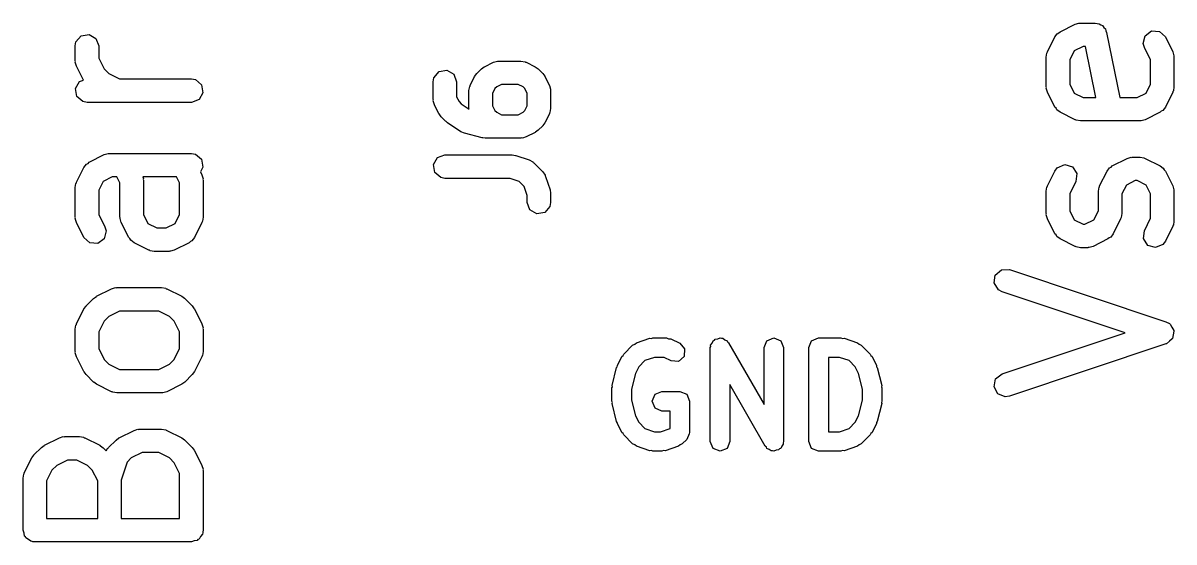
# Model space of a CAD drawing. Extents: x 83.3 to 116.7, y -116.6 to -83.3.
# Drawn here: x 109.38 to 116.73, y -95.6 to -92.28 of the extents above; entities that cross this region are included whole.
import ezdxf

# ---------------------------------------------------------------- set-up
doc = ezdxf.new("R2010")
doc.units = 0
doc.layers.add('BLACK', color=7, linetype='CONTINUOUS')

msp = doc.modelspace()

# ---------------------------------------------------------------- linework, layer by layer
at = {"layer": 'BLACK', "linetype": 'CONTINUOUS'}
for p, q in [((116, -92.3377), (116.095, -92.2901)), ((116.095, -92.2901), (116.12, -92.2826)), ((116.12, -92.2826), (116.124, -92.2837)), ((116.124, -92.2837), (116.129, -92.2821)), ((116.129, -92.2821), (116.224, -92.2821)), ((116.224, -92.2821), (116.249, -92.2867)), ((116.249, -92.2867), (116.259, -92.2946)), ((116.259, -92.2946), (116.271, -92.2986)), ((116.271, -92.2986), (116.278, -92.3106)), ((116.278, -92.3106), (116.289, -92.3196)), ((109.715, -92.4029), (109.748, -92.3636)), ((109.748, -92.3636), (109.799, -92.3547)), ((109.799, -92.3547), (109.843, -92.3804)), ((109.843, -92.3804), (109.861, -92.4286)), ((115.919, -92.4665), (115.966, -92.3712)), ((115.966, -92.3712), (115.982, -92.3503)), ((115.982, -92.3503), (115.992, -92.3458)), ((115.992, -92.3458), (116, -92.3377)), ((116.289, -92.3196), (116.291, -92.3318)), ((116.291, -92.3318), (116.297, -92.3424)), ((116.297, -92.3424), (116.381, -92.7583)), ((116.53, -92.4133), (116.542, -92.3634)), ((116.542, -92.3634), (116.583, -92.3329)), ((116.583, -92.3329), (116.635, -92.3359)), ((116.635, -92.3359), (116.672, -92.3712)), ((116.672, -92.3712), (116.719, -92.4665)), ((109.711, -92.4286), (109.715, -92.4029)), ((109.711, -92.5238), (109.711, -92.4286)), ((109.861, -92.4286), (109.861, -92.5061)), ((116.089, -92.4607), (116.061, -92.5177)), ((116.146, -92.4321), (116.089, -92.4607)), ((116.162, -92.4321), (116.146, -92.4321)), ((116.228, -92.7583), (116.162, -92.4321)), ((116.538, -92.4383), (116.53, -92.4133)), ((116.577, -92.5177), (116.538, -92.4383)), ((109.712, -92.528), (109.711, -92.5238)), ((109.711, -92.5324), (109.712, -92.528)), ((109.719, -92.5573), (109.711, -92.5324)), ((109.861, -92.5061), (109.895, -92.5746)), ((112.324, -92.5615), (112.381, -92.5329)), ((112.381, -92.5329), (112.406, -92.5255)), ((112.406, -92.5255), (112.41, -92.5265)), ((112.41, -92.5265), (112.414, -92.525)), ((112.414, -92.525), (112.557, -92.525)), ((112.557, -92.525), (112.583, -92.5295)), ((112.583, -92.5295), (112.586, -92.5324)), ((112.586, -92.5324), (112.591, -92.5329)), ((112.591, -92.5329), (112.648, -92.5615)), ((115.911, -92.5), (115.915, -92.4743)), ((115.911, -92.6905), (115.911, -92.5)), ((115.915, -92.4743), (115.918, -92.4709)), ((115.918, -92.4709), (115.919, -92.4665)), ((116.061, -92.5177), (116.061, -92.6728)), ((116.577, -92.6728), (116.577, -92.5177)), ((116.719, -92.4665), (116.727, -92.4914)), ((116.727, -92.4914), (116.726, -92.4958)), ((116.726, -92.4958), (116.727, -92.5)), ((116.727, -92.5), (116.727, -92.6905)), ((109.764, -92.6473), (109.719, -92.5573)), ((109.895, -92.5746), (109.925, -92.605)), ((109.925, -92.605), (109.994, -92.6393)), ((112.001, -92.6315), (112.034, -92.5922)), ((112.034, -92.5922), (112.084, -92.5833)), ((112.084, -92.5833), (112.129, -92.6089)), ((112.129, -92.6089), (112.146, -92.6571)), ((112.261, -92.6236), (112.275, -92.6056)), ((112.275, -92.6056), (112.276, -92.6041)), ((112.276, -92.6041), (112.304, -92.5755)), ((112.304, -92.5755), (112.322, -92.5627)), ((112.322, -92.5627), (112.324, -92.5615)), ((112.648, -92.5615), (112.666, -92.5748)), ((112.666, -92.5748), (112.667, -92.5755)), ((112.667, -92.5755), (112.696, -92.6041)), ((112.696, -92.6041), (112.709, -92.6225)), ((109.712, -92.7013), (109.738, -92.6568)), ((109.738, -92.6568), (109.764, -92.6473)), ((109.994, -92.6393), (110.452, -92.6393)), ((110.452, -92.6393), (110.478, -92.6438)), ((110.478, -92.6438), (110.517, -92.6768)), ((110.517, -92.6768), (110.526, -92.7273)), ((111.996, -92.6571), (112.001, -92.6315)), ((111.996, -92.7714), (111.996, -92.6571)), ((112.146, -92.6571), (112.146, -92.7537)), ((112.232, -92.6852), (112.233, -92.6807)), ((112.233, -92.6807), (112.261, -92.6236)), ((112.432, -92.675), (112.402, -92.6902)), ((112.539, -92.675), (112.432, -92.675)), ((112.57, -92.6902), (112.539, -92.675)), ((112.709, -92.6225), (112.71, -92.6236)), ((112.71, -92.6236), (112.739, -92.6807)), ((112.739, -92.6807), (112.746, -92.7057)), ((116.061, -92.6728), (116.089, -92.7298)), ((116.549, -92.7298), (116.577, -92.6728)), ((109.721, -92.7518), (109.712, -92.7013)), ((109.76, -92.7848), (109.721, -92.7518)), ((110.526, -92.7273), (110.501, -92.7717)), ((112.146, -92.7537), (112.162, -92.7841)), ((112.225, -92.7143), (112.23, -92.6886)), ((112.225, -92.8286), (112.225, -92.7143)), ((112.23, -92.6886), (112.232, -92.6852)), ((112.39, -92.7016), (112.375, -92.732)), ((112.375, -92.732), (112.375, -92.8109)), ((112.402, -92.6902), (112.39, -92.7016)), ((112.581, -92.7016), (112.57, -92.6902)), ((112.596, -92.732), (112.581, -92.7016)), ((112.596, -92.8109), (112.596, -92.732)), ((112.746, -92.7057), (112.745, -92.7101)), ((112.745, -92.7101), (112.746, -92.7143)), ((112.746, -92.7143), (112.746, -92.8286)), ((115.912, -92.6947), (115.911, -92.6905)), ((115.911, -92.699), (115.912, -92.6947)), ((115.919, -92.724), (115.911, -92.699)), ((115.966, -92.8193), (115.919, -92.724)), ((116.089, -92.7298), (116.146, -92.7583)), ((116.492, -92.7583), (116.549, -92.7298)), ((116.719, -92.724), (116.672, -92.8193)), ((116.72, -92.7196), (116.719, -92.724)), ((116.723, -92.7161), (116.72, -92.7196)), ((116.727, -92.6905), (116.723, -92.7161)), ((109.786, -92.7893), (109.76, -92.7848)), ((110.452, -92.7893), (109.786, -92.7893)), ((110.501, -92.7717), (110.452, -92.7893)), ((111.998, -92.7756), (111.996, -92.7714)), ((111.997, -92.78), (111.998, -92.7756)), ((112.004, -92.805), (111.997, -92.78)), ((112.033, -92.8621), (112.004, -92.805)), ((112.162, -92.7841), (112.176, -92.7989)), ((112.176, -92.7989), (112.226, -92.8322)), ((112.226, -92.8322), (112.225, -92.8286)), ((112.375, -92.8109), (112.39, -92.8413)), ((112.581, -92.8413), (112.596, -92.8109)), ((112.746, -92.8286), (112.742, -92.8542)), ((115.974, -92.827), (115.966, -92.8193)), ((115.979, -92.8373), (115.974, -92.827)), ((116.146, -92.7583), (116.228, -92.7583)), ((116.381, -92.7583), (116.492, -92.7583)), ((116.672, -92.8193), (116.656, -92.8402)), ((112.034, -92.8632), (112.033, -92.8621)), ((112.047, -92.8816), (112.034, -92.8632)), ((112.076, -92.9102), (112.047, -92.8816)), ((112.39, -92.8413), (112.402, -92.8526)), ((112.402, -92.8526), (112.432, -92.8679)), ((112.432, -92.8679), (112.539, -92.8679)), ((112.539, -92.8679), (112.57, -92.8526)), ((112.57, -92.8526), (112.581, -92.8413)), ((112.739, -92.8621), (112.71, -92.9193)), ((112.742, -92.8542), (112.739, -92.8577)), ((112.739, -92.8577), (112.739, -92.8621)), ((116, -92.8528), (115.979, -92.8373)), ((116.095, -92.9004), (116, -92.8528)), ((116.099, -92.9009), (116.095, -92.9004)), ((116.103, -92.9038), (116.099, -92.9009)), ((116.129, -92.9083), (116.103, -92.9038)), ((116.543, -92.9004), (116.518, -92.9078)), ((116.638, -92.8528), (116.543, -92.9004)), ((116.646, -92.8446), (116.638, -92.8528)), ((116.656, -92.8402), (116.646, -92.8446)), ((112.079, -92.9117), (112.076, -92.9102)), ((112.087, -92.9195), (112.079, -92.9117)), ((112.173, -92.9767), (112.087, -92.9195)), ((112.173, -92.9768), (112.173, -92.9767)), ((112.196, -92.987), (112.173, -92.9768)), ((112.667, -92.9673), (112.649, -92.9802)), ((112.696, -92.9387), (112.667, -92.9673)), ((112.697, -92.9373), (112.696, -92.9387)), ((112.71, -92.9193), (112.697, -92.9373)), ((116.51, -92.9083), (116.129, -92.9083)), ((116.514, -92.9068), (116.51, -92.9083)), ((116.518, -92.9078), (116.514, -92.9068)), ((112.31, -93.0156), (112.196, -92.987)), ((112.314, -93.0153), (112.31, -93.0156)), ((112.329, -93.0179), (112.314, -93.0153)), ((112.557, -93.0179), (112.329, -93.0179)), ((112.561, -93.0163), (112.557, -93.0179)), ((112.566, -93.0174), (112.561, -93.0163)), ((112.591, -93.0099), (112.566, -93.0174)), ((112.648, -92.9814), (112.591, -93.0099)), ((112.649, -92.9802), (112.648, -92.9814)), ((109.8, -93.171), (109.895, -93.1234)), ((109.895, -93.1234), (109.92, -93.116)), ((109.92, -93.116), (109.924, -93.117)), ((109.924, -93.117), (109.929, -93.1155)), ((109.929, -93.1155), (110.452, -93.1155)), ((110.452, -93.1155), (110.478, -93.12)), ((110.478, -93.12), (110.517, -93.153)), ((109.766, -93.2046), (109.782, -93.1836)), ((109.782, -93.1836), (109.792, -93.1792)), ((109.792, -93.1792), (109.8, -93.171)), ((110.517, -93.153), (110.526, -93.2035)), ((111.998, -93.187), (112.023, -93.1425)), ((112.006, -93.2375), (111.998, -93.187)), ((112.023, -93.1425), (112.071, -93.125)), ((112.071, -93.125), (112.5, -93.125)), ((112.5, -93.125), (112.522, -93.1289)), ((112.522, -93.1289), (112.524, -93.1288)), ((112.524, -93.1288), (112.609, -93.1574)), ((112.609, -93.1574), (112.632, -93.1698)), ((112.632, -93.1698), (112.635, -93.1736)), ((112.635, -93.1736), (112.639, -93.1755)), ((112.639, -93.1755), (112.696, -93.2327)), ((115.982, -93.2074), (116.029, -93.187)), ((116.029, -93.187), (116.078, -93.2017)), ((116.325, -93.203), (116.333, -93.1948)), ((116.333, -93.1948), (116.428, -93.1472)), ((116.428, -93.1472), (116.453, -93.1398)), ((116.453, -93.1398), (116.458, -93.1408)), ((116.458, -93.1408), (116.462, -93.1393)), ((116.462, -93.1393), (116.51, -93.1393)), ((116.51, -93.1393), (116.535, -93.1438)), ((116.535, -93.1438), (116.539, -93.1467)), ((116.539, -93.1467), (116.543, -93.1472)), ((116.543, -93.1472), (116.638, -93.1948)), ((116.638, -93.1948), (116.659, -93.2103)), ((109.719, -93.2998), (109.766, -93.2046)), ((109.946, -93.2655), (109.889, -93.294)), ((109.977, -93.2655), (109.946, -93.2655)), ((109.996, -93.3034), (109.977, -93.2655)), ((110.142, -93.2655), (110.146, -93.2771)), ((110.358, -93.2655), (110.142, -93.2655)), ((110.377, -93.3034), (110.358, -93.2655)), ((110.526, -93.2035), (110.51, -93.2324)), ((110.51, -93.2324), (110.519, -93.2522)), ((110.519, -93.2522), (110.527, -93.2771)), ((112.046, -93.2705), (112.006, -93.2375)), ((112.071, -93.275), (112.046, -93.2705)), ((112.696, -93.2327), (112.711, -93.254)), ((112.711, -93.254), (112.711, -93.2585)), ((112.711, -93.2585), (112.714, -93.262)), ((112.714, -93.262), (112.743, -93.3477)), ((115.919, -93.3236), (115.966, -93.2284)), ((115.966, -93.2284), (115.982, -93.2074)), ((116.078, -93.2017), (116.106, -93.2445)), ((116.106, -93.2445), (116.1, -93.2954)), ((116.252, -93.3236), (116.3, -93.2284)), ((116.3, -93.2284), (116.315, -93.2074)), ((116.315, -93.2074), (116.325, -93.203)), ((116.659, -93.2103), (116.664, -93.2206)), ((116.664, -93.2206), (116.672, -93.2284)), ((116.672, -93.2284), (116.719, -93.3236)), ((109.711, -93.3333), (109.715, -93.3077)), ((109.711, -93.5238), (109.711, -93.3333)), ((109.715, -93.3077), (109.718, -93.3042)), ((109.718, -93.3042), (109.719, -93.2998)), ((109.889, -93.294), (109.861, -93.351)), ((109.996, -93.5238), (109.996, -93.3034)), ((110.146, -93.2771), (110.145, -93.2815)), ((110.145, -93.2815), (110.146, -93.2857)), ((110.146, -93.2857), (110.146, -93.5061)), ((110.377, -93.5061), (110.377, -93.3034)), ((110.527, -93.2771), (110.526, -93.2815)), ((110.526, -93.2815), (110.527, -93.2857)), ((110.527, -93.2857), (110.527, -93.5238)), ((112.488, -93.275), (112.071, -93.275)), ((112.545, -93.2941), (112.488, -93.275)), ((112.577, -93.3262), (112.545, -93.2941)), ((112.596, -93.3836), (112.577, -93.3262)), ((115.911, -93.3571), (115.915, -93.3315)), ((115.915, -93.3315), (115.918, -93.3281)), ((115.918, -93.3281), (115.919, -93.3236)), ((116.1, -93.2954), (116.061, -93.3748)), ((116.244, -93.3571), (116.249, -93.3315)), ((116.249, -93.3315), (116.251, -93.3281)), ((116.251, -93.3281), (116.252, -93.3236)), ((116.423, -93.3178), (116.394, -93.3748)), ((116.48, -93.2893), (116.423, -93.3178)), ((116.492, -93.2893), (116.48, -93.2893)), ((116.549, -93.3178), (116.492, -93.2893)), ((116.577, -93.3748), (116.549, -93.3178)), ((116.719, -93.3236), (116.727, -93.3486)), ((109.861, -93.351), (109.861, -93.5061)), ((112.596, -93.4286), (112.596, -93.3836)), ((112.743, -93.3477), (112.746, -93.3699)), ((112.746, -93.3699), (112.746, -93.3714)), ((112.746, -93.3714), (112.746, -93.4286)), ((115.911, -93.5), (115.911, -93.3571)), ((116.061, -93.3748), (116.061, -93.4823)), ((116.244, -93.4823), (116.244, -93.3571)), ((116.394, -93.3748), (116.394, -93.5)), ((116.577, -93.5299), (116.577, -93.3748)), ((116.727, -93.3486), (116.726, -93.3529)), ((116.726, -93.3529), (116.727, -93.3571)), ((116.727, -93.3571), (116.727, -93.5476)), ((112.614, -93.4768), (112.596, -93.4286)), ((112.658, -93.5024), (112.614, -93.4768)), ((112.742, -93.4542), (112.709, -93.4935)), ((112.746, -93.4286), (112.742, -93.4542)), ((116.061, -93.4823), (116.089, -93.5393)), ((116.216, -93.5393), (116.244, -93.4823)), ((109.712, -93.528), (109.711, -93.5238)), ((109.711, -93.5324), (109.712, -93.528)), ((109.719, -93.5573), (109.711, -93.5324)), ((109.766, -93.6526), (109.719, -93.5573)), ((109.861, -93.5061), (109.9, -93.5855)), ((109.998, -93.528), (109.996, -93.5238)), ((109.997, -93.5324), (109.998, -93.528)), ((110.004, -93.5573), (109.997, -93.5324)), ((110.052, -93.6526), (110.004, -93.5573)), ((110.146, -93.5061), (110.175, -93.5631)), ((110.175, -93.5631), (110.232, -93.5917)), ((110.292, -93.5917), (110.349, -93.5631)), ((110.349, -93.5631), (110.377, -93.5061)), ((110.519, -93.5573), (110.472, -93.6526)), ((110.52, -93.5529), (110.519, -93.5573)), ((110.523, -93.5495), (110.52, -93.5529)), ((110.527, -93.5238), (110.523, -93.5495)), ((112.709, -93.4935), (112.658, -93.5024)), ((115.912, -93.5042), (115.911, -93.5)), ((115.911, -93.5086), (115.912, -93.5042)), ((115.919, -93.5335), (115.911, -93.5086)), ((115.966, -93.6288), (115.919, -93.5335)), ((116.089, -93.5393), (116.146, -93.5679)), ((116.158, -93.5679), (116.216, -93.5393)), ((116.386, -93.5335), (116.339, -93.6288)), ((116.387, -93.5291), (116.386, -93.5335)), ((116.39, -93.5257), (116.387, -93.5291)), ((116.394, -93.5), (116.39, -93.5257)), ((116.538, -93.6093), (116.577, -93.5299)), ((116.727, -93.5476), (116.723, -93.5733)), ((109.908, -93.6105), (109.896, -93.6604)), ((109.9, -93.5855), (109.908, -93.6105)), ((110.232, -93.5917), (110.292, -93.5917)), ((115.974, -93.6365), (115.966, -93.6288)), ((115.979, -93.6468), (115.974, -93.6365)), ((116.146, -93.5679), (116.158, -93.5679)), ((116.339, -93.6288), (116.323, -93.6497)), ((116.532, -93.6603), (116.538, -93.6093)), ((116.719, -93.5812), (116.672, -93.6764)), ((116.72, -93.5767), (116.719, -93.5812)), ((116.723, -93.5733), (116.72, -93.5767)), ((109.804, -93.6879), (109.766, -93.6526)), ((109.855, -93.6909), (109.804, -93.6879)), ((109.896, -93.6604), (109.855, -93.6909)), ((110.06, -93.6603), (110.052, -93.6526)), ((110.065, -93.6706), (110.06, -93.6603)), ((110.086, -93.6861), (110.065, -93.6706)), ((110.181, -93.7337), (110.086, -93.6861)), ((110.438, -93.6861), (110.343, -93.7337)), ((110.446, -93.678), (110.438, -93.6861)), ((110.456, -93.6735), (110.446, -93.678)), ((110.472, -93.6526), (110.456, -93.6735)), ((116, -93.6623), (115.979, -93.6468)), ((116.095, -93.7099), (116, -93.6623)), ((116.099, -93.7105), (116.095, -93.7099)), ((116.103, -93.7133), (116.099, -93.7105)), ((116.21, -93.7099), (116.185, -93.7174)), ((116.305, -93.6623), (116.21, -93.7099)), ((116.313, -93.6542), (116.305, -93.6623)), ((116.323, -93.6497), (116.313, -93.6542)), ((116.56, -93.7031), (116.532, -93.6603)), ((116.609, -93.7177), (116.56, -93.7031)), ((116.656, -93.6973), (116.609, -93.7177)), ((116.672, -93.6764), (116.656, -93.6973)), ((110.185, -93.7343), (110.181, -93.7337)), ((110.189, -93.7371), (110.185, -93.7343)), ((110.214, -93.7417), (110.189, -93.7371)), ((110.31, -93.7417), (110.214, -93.7417)), ((110.314, -93.7401), (110.31, -93.7417)), ((110.318, -93.7412), (110.314, -93.7401)), ((110.343, -93.7337), (110.318, -93.7412)), ((116.129, -93.7179), (116.103, -93.7133)), ((116.176, -93.7179), (116.129, -93.7179)), ((116.18, -93.7163), (116.176, -93.7179)), ((116.185, -93.7174), (116.18, -93.7163)), ((115.586, -93.8929), (115.625, -93.8588)), ((115.625, -93.8588), (115.676, -93.8574)), ((115.676, -93.8574), (116.676, -94.1908)), ((115.579, -93.9436), (115.586, -93.8929)), ((109.847, -94.0282), (109.943, -93.9805)), ((109.943, -93.9805), (109.968, -93.9731)), ((109.968, -93.9731), (109.972, -93.9742)), ((109.972, -93.9742), (109.976, -93.9726)), ((109.976, -93.9726), (110.262, -93.9726)), ((110.262, -93.9726), (110.288, -93.9771)), ((110.288, -93.9771), (110.291, -93.98)), ((110.291, -93.98), (110.295, -93.9805)), ((110.295, -93.9805), (110.391, -94.0282)), ((115.606, -93.9873), (115.579, -93.9436)), ((115.629, -93.9997), (115.606, -93.9873)), ((116.415, -94.2619), (115.629, -93.9997)), ((109.78, -94.0898), (109.828, -94.0422)), ((109.828, -94.0422), (109.846, -94.0293)), ((109.846, -94.0293), (109.847, -94.0282)), ((110.391, -94.0282), (110.409, -94.0415)), ((110.409, -94.0415), (110.41, -94.0422)), ((110.41, -94.0422), (110.458, -94.0898)), ((109.719, -94.2046), (109.766, -94.1093)), ((109.766, -94.1093), (109.78, -94.0913)), ((109.78, -94.0913), (109.78, -94.0898)), ((109.994, -94.1226), (109.925, -94.1569)), ((110.244, -94.1226), (109.994, -94.1226)), ((110.313, -94.1569), (110.244, -94.1226)), ((110.458, -94.0898), (110.471, -94.1082)), ((110.471, -94.1082), (110.472, -94.1093)), ((110.472, -94.1093), (110.519, -94.2046)), ((109.711, -94.2381), (109.715, -94.2124)), ((109.715, -94.2124), (109.718, -94.209)), ((109.718, -94.209), (109.719, -94.2046)), ((109.895, -94.1873), (109.861, -94.2558)), ((109.925, -94.1569), (109.895, -94.1873)), ((110.343, -94.1873), (110.313, -94.1569)), ((110.377, -94.2558), (110.343, -94.1873)), ((110.519, -94.2046), (110.527, -94.2295)), ((116.676, -94.1908), (116.699, -94.2032)), ((116.699, -94.2032), (116.7, -94.205)), ((116.7, -94.205), (116.702, -94.2058)), ((116.702, -94.2058), (116.713, -94.2267)), ((116.713, -94.2267), (116.726, -94.2469)), ((109.711, -94.381), (109.711, -94.2381)), ((109.861, -94.2558), (109.861, -94.3632)), ((110.377, -94.3632), (110.377, -94.2558)), ((110.527, -94.2295), (110.526, -94.2339)), ((110.526, -94.2339), (110.527, -94.2381)), ((110.527, -94.2381), (110.527, -94.381)), ((113.295, -94.3257), (113.38, -94.2971)), ((113.38, -94.2971), (113.39, -94.2979)), ((113.39, -94.2979), (113.4, -94.2939)), ((113.4, -94.2939), (113.486, -94.2939)), ((113.486, -94.2939), (113.499, -94.2995)), ((113.499, -94.2995), (113.514, -94.3005)), ((113.514, -94.3005), (113.571, -94.3291)), ((113.798, -94.3022), (113.814, -94.3001)), ((113.814, -94.3001), (113.829, -94.2939)), ((113.829, -94.2939), (113.837, -94.2972)), ((113.837, -94.2972), (113.845, -94.2961)), ((113.845, -94.2961), (113.858, -94.306)), ((114.127, -94.3122), (114.171, -94.2939)), ((114.171, -94.2939), (114.216, -94.3122)), ((114.413, -94.3122), (114.457, -94.2939)), ((114.457, -94.2939), (114.6, -94.2939)), ((114.6, -94.2939), (114.61, -94.2979)), ((114.61, -94.2979), (114.62, -94.2971)), ((114.62, -94.2971), (114.705, -94.3257)), ((115.629, -94.5241), (116.415, -94.2619)), ((116.717, -94.299), (116.716, -94.3012)), ((116.718, -94.2976), (116.717, -94.299)), ((116.722, -94.2742), (116.718, -94.2976)), ((116.727, -94.2509), (116.722, -94.2742)), ((116.726, -94.2469), (116.726, -94.249)), ((116.726, -94.249), (116.727, -94.2509)), ((109.861, -94.3632), (109.895, -94.4318)), ((110.343, -94.4318), (110.377, -94.3632)), ((113.213, -94.3979), (113.27, -94.3408)), ((113.27, -94.3408), (113.284, -94.3352)), ((113.284, -94.3352), (113.295, -94.3257)), ((113.571, -94.3291), (113.602, -94.3652)), ((113.602, -94.3652), (113.599, -94.413)), ((113.766, -94.3564), (113.769, -94.3485)), ((113.766, -94.9564), (113.766, -94.3564)), ((113.768, -94.34), (113.778, -94.3272)), ((113.769, -94.3485), (113.768, -94.34)), ((113.778, -94.3272), (113.784, -94.3122)), ((113.784, -94.3122), (113.792, -94.3089)), ((113.792, -94.3089), (113.798, -94.3022)), ((113.858, -94.306), (113.873, -94.3122)), ((113.873, -94.3122), (113.876, -94.3202)), ((113.876, -94.3202), (113.883, -94.3254)), ((113.883, -94.3254), (114.109, -94.7211)), ((114.109, -94.3564), (114.127, -94.3122)), ((114.109, -94.7211), (114.109, -94.3564)), ((114.216, -94.3122), (114.234, -94.3564)), ((114.234, -94.3564), (114.234, -94.9564)), ((114.395, -94.3564), (114.413, -94.3122)), ((114.395, -94.9564), (114.395, -94.3564)), ((114.705, -94.3257), (114.716, -94.3352)), ((114.716, -94.3352), (114.73, -94.3408)), ((114.73, -94.3408), (114.787, -94.3979)), ((116.676, -94.3331), (115.676, -94.6664)), ((116.678, -94.3317), (116.676, -94.3331)), ((116.68, -94.3317), (116.678, -94.3317)), ((116.698, -94.3159), (116.68, -94.3317)), ((116.716, -94.3012), (116.698, -94.3159)), ((109.712, -94.3852), (109.711, -94.381)), ((109.711, -94.3895), (109.712, -94.3852)), ((109.719, -94.4145), (109.711, -94.3895)), ((109.766, -94.5097), (109.719, -94.4145)), ((109.895, -94.4318), (109.925, -94.4622)), ((110.313, -94.4622), (110.343, -94.4318)), ((110.519, -94.4145), (110.472, -94.5097)), ((110.52, -94.41), (110.519, -94.4145)), ((110.523, -94.4066), (110.52, -94.41)), ((110.527, -94.381), (110.523, -94.4066)), ((113.173, -94.4713), (113.201, -94.4142)), ((113.201, -94.4142), (113.209, -94.4075)), ((113.209, -94.4075), (113.213, -94.3979)), ((113.348, -94.4396), (113.309, -94.4792)), ((113.41, -94.4189), (113.348, -94.4396)), ((113.471, -94.4189), (113.41, -94.4189)), ((113.515, -94.4409), (113.471, -94.4189)), ((113.563, -94.4443), (113.515, -94.4409)), ((113.599, -94.413), (113.563, -94.4443)), ((114.52, -94.4189), (114.52, -94.8939)), ((114.59, -94.4189), (114.52, -94.4189)), ((114.652, -94.4396), (114.59, -94.4189)), ((114.691, -94.4792), (114.652, -94.4396)), ((114.787, -94.3979), (114.791, -94.4075)), ((114.791, -94.4075), (114.799, -94.4142)), ((114.799, -94.4142), (114.827, -94.4713)), ((109.767, -94.5109), (109.766, -94.5097)), ((109.78, -94.5292), (109.767, -94.5109)), ((109.925, -94.4622), (109.994, -94.4964)), ((109.994, -94.4964), (110.244, -94.4964)), ((110.244, -94.4964), (110.313, -94.4622)), ((110.472, -94.5097), (110.458, -94.5277)), ((113.139, -94.5984), (113.168, -94.4841)), ((113.168, -94.4841), (113.172, -94.4784)), ((113.172, -94.4784), (113.173, -94.4713)), ((113.309, -94.4792), (113.288, -94.5211)), ((114.712, -94.5211), (114.691, -94.4792)), ((114.827, -94.4713), (114.828, -94.4784)), ((114.828, -94.4784), (114.832, -94.4841)), ((114.832, -94.4841), (114.861, -94.5984)), ((109.828, -94.5768), (109.78, -94.5292)), ((109.829, -94.5775), (109.828, -94.5768)), ((109.847, -94.5909), (109.829, -94.5775)), ((109.943, -94.6385), (109.847, -94.5909)), ((110.391, -94.5909), (110.295, -94.6385)), ((110.392, -94.5897), (110.391, -94.5909)), ((110.41, -94.5768), (110.392, -94.5897)), ((110.458, -94.5292), (110.41, -94.5768)), ((110.458, -94.5277), (110.458, -94.5292)), ((113.288, -94.5211), (113.262, -94.6213)), ((114.117, -94.9874), (113.891, -94.5918)), ((113.891, -94.5918), (113.891, -94.9564)), ((114.737, -94.6213), (114.712, -94.5211)), ((115.578, -94.6062), (115.588, -94.556)), ((115.588, -94.556), (115.629, -94.5241)), ((109.947, -94.639), (109.943, -94.6385)), ((109.951, -94.6419), (109.947, -94.639)), ((109.976, -94.6464), (109.951, -94.6419)), ((110.262, -94.6464), (109.976, -94.6464)), ((110.266, -94.6449), (110.262, -94.6464)), ((110.27, -94.6459), (110.266, -94.6449)), ((110.295, -94.6385), (110.27, -94.6459)), ((113.137, -94.6136), (113.141, -94.6062)), ((113.137, -94.6993), (113.137, -94.6136)), ((113.141, -94.6062), (113.139, -94.5984)), ((113.262, -94.6213), (113.262, -94.6916)), ((113.395, -94.6993), (113.413, -94.6551)), ((113.413, -94.6551), (113.457, -94.6368)), ((113.457, -94.6368), (113.571, -94.6368)), ((113.571, -94.6368), (113.616, -94.6551)), ((113.616, -94.6551), (113.634, -94.6993)), ((114.737, -94.6916), (114.737, -94.6213)), ((114.861, -94.5984), (114.859, -94.6062)), ((114.859, -94.6062), (114.862, -94.6136)), ((114.862, -94.6136), (114.862, -94.6993)), ((115.603, -94.6514), (115.578, -94.6062)), ((115.65, -94.6702), (115.603, -94.6514)), ((115.676, -94.6664), (115.65, -94.6702)), ((113.141, -94.7066), (113.137, -94.6993)), ((113.139, -94.7144), (113.141, -94.7066)), ((113.168, -94.8287), (113.139, -94.7144)), ((113.262, -94.6916), (113.288, -94.7918)), ((113.413, -94.7435), (113.395, -94.6993)), ((113.634, -94.6993), (113.634, -94.8993)), ((114.712, -94.7918), (114.737, -94.6916)), ((114.861, -94.7144), (114.832, -94.8287)), ((114.862, -94.6993), (114.859, -94.7066)), ((114.859, -94.7066), (114.861, -94.7144)), ((113.288, -94.7918), (113.309, -94.8337)), ((113.457, -94.7618), (113.413, -94.7435)), ((113.509, -94.7618), (113.457, -94.7618)), ((113.509, -94.8733), (113.509, -94.7618)), ((114.691, -94.8337), (114.712, -94.7918)), ((109.99, -94.9329), (110.086, -94.8853)), ((110.086, -94.8853), (110.11, -94.8779)), ((110.11, -94.8779), (110.115, -94.8789)), ((110.115, -94.8789), (110.119, -94.8774)), ((110.119, -94.8774), (110.262, -94.8774)), ((110.262, -94.8774), (110.288, -94.8819)), ((110.288, -94.8819), (110.291, -94.8848)), ((110.291, -94.8848), (110.295, -94.8853)), ((110.295, -94.8853), (110.391, -94.9329)), ((113.172, -94.8344), (113.168, -94.8287)), ((113.173, -94.8415), (113.172, -94.8344)), ((113.201, -94.8987), (113.173, -94.8415)), ((113.309, -94.8337), (113.348, -94.8732)), ((113.348, -94.8732), (113.41, -94.8939)), ((113.447, -94.8939), (113.509, -94.8733)), ((114.59, -94.8939), (114.652, -94.8732)), ((114.652, -94.8732), (114.691, -94.8337)), ((114.827, -94.8415), (114.799, -94.8987)), ((114.828, -94.8344), (114.827, -94.8415)), ((114.832, -94.8287), (114.828, -94.8344)), ((109.514, -94.9805), (109.609, -94.9329)), ((109.609, -94.9329), (109.634, -94.9255)), ((109.634, -94.9255), (109.639, -94.9265)), ((109.639, -94.9265), (109.643, -94.925)), ((109.643, -94.925), (109.738, -94.925)), ((109.738, -94.925), (109.764, -94.9295)), ((109.764, -94.9295), (109.767, -94.9324)), ((109.767, -94.9324), (109.772, -94.9329)), ((109.772, -94.9329), (109.867, -94.9805)), ((109.923, -94.9946), (109.971, -94.947)), ((109.971, -94.947), (109.989, -94.9341)), ((109.989, -94.9341), (109.99, -94.9329)), ((110.391, -94.9329), (110.409, -94.9463)), ((110.409, -94.9463), (110.41, -94.947)), ((110.41, -94.947), (110.458, -94.9946)), ((113.209, -94.9054), (113.201, -94.8987)), ((113.213, -94.9149), (113.209, -94.9054)), ((113.27, -94.9721), (113.213, -94.9149)), ((113.41, -94.8939), (113.447, -94.8939)), ((113.616, -94.9435), (113.587, -94.972)), ((113.63, -94.9083), (113.616, -94.9435)), ((113.634, -94.8993), (113.63, -94.9083)), ((113.784, -95.0006), (113.766, -94.9564)), ((113.891, -94.9564), (113.873, -95.0006)), ((114.234, -94.9564), (114.231, -94.9644)), ((114.413, -95.0006), (114.395, -94.9564)), ((114.52, -94.8939), (114.59, -94.8939)), ((114.787, -94.9149), (114.73, -94.9721)), ((114.791, -94.9054), (114.787, -94.9149)), ((114.799, -94.8987), (114.791, -94.9054)), ((109.447, -95.0422), (109.495, -94.9946)), ((109.495, -94.9946), (109.513, -94.9817)), ((109.513, -94.9817), (109.514, -94.9805)), ((109.867, -94.9805), (109.885, -94.9939)), ((109.885, -94.9939), (109.886, -94.9946)), ((109.886, -94.9946), (109.909, -95.017)), ((109.909, -95.017), (109.917, -95.001)), ((109.917, -95.001), (109.921, -94.9986)), ((109.921, -94.9986), (109.923, -94.9946)), ((110.137, -95.0274), (110.068, -95.0616)), ((110.244, -95.0274), (110.137, -95.0274)), ((110.313, -95.0616), (110.244, -95.0274)), ((110.458, -94.9946), (110.471, -95.013)), ((110.471, -95.013), (110.472, -95.0141)), ((110.472, -95.0141), (110.519, -95.1093)), ((113.284, -94.9776), (113.27, -94.9721)), ((113.295, -94.9871), (113.284, -94.9776)), ((113.38, -95.0157), (113.295, -94.9871)), ((113.39, -95.015), (113.38, -95.0157)), ((113.4, -95.0189), (113.39, -95.015)), ((113.457, -95.0189), (113.4, -95.0189)), ((113.467, -95.015), (113.457, -95.0189)), ((113.477, -95.0157), (113.467, -95.015)), ((113.563, -94.9871), (113.477, -95.0157)), ((113.574, -94.9776), (113.563, -94.9871)), ((113.587, -94.972), (113.574, -94.9776)), ((113.829, -95.0189), (113.784, -95.0006)), ((113.873, -95.0006), (113.829, -95.0189)), ((114.124, -94.9927), (114.117, -94.9874)), ((114.127, -95.0006), (114.124, -94.9927)), ((114.142, -95.0068), (114.127, -95.0006)), ((114.155, -95.0167), (114.142, -95.0068)), ((114.163, -95.0156), (114.155, -95.0167)), ((114.171, -95.0189), (114.163, -95.0156)), ((114.186, -95.0127), (114.171, -95.0189)), ((114.202, -95.0107), (114.186, -95.0127)), ((114.208, -95.0039), (114.202, -95.0107)), ((114.216, -95.0006), (114.208, -95.0039)), ((114.222, -94.9857), (114.216, -95.0006)), ((114.232, -94.9729), (114.222, -94.9857)), ((114.231, -94.9644), (114.232, -94.9729)), ((114.457, -95.0189), (114.413, -95.0006)), ((114.6, -95.0189), (114.457, -95.0189)), ((114.61, -95.015), (114.6, -95.0189)), ((114.62, -95.0157), (114.61, -95.015)), ((114.705, -94.9871), (114.62, -95.0157)), ((114.716, -94.9776), (114.705, -94.9871)), ((114.73, -94.9721), (114.716, -94.9776)), ((109.385, -95.1569), (109.433, -95.0617)), ((109.433, -95.0617), (109.446, -95.0437)), ((109.446, -95.0437), (109.447, -95.0422)), ((109.661, -95.075), (109.592, -95.1093)), ((109.72, -95.075), (109.661, -95.075)), ((109.789, -95.1093), (109.72, -95.075)), ((110.042, -95.0881), (110.004, -95.2026)), ((110.068, -95.0616), (110.042, -95.0881)), ((110.343, -95.092), (110.313, -95.0616)), ((110.377, -95.1606), (110.343, -95.092)), ((109.377, -95.1905), (109.382, -95.1648)), ((109.382, -95.1648), (109.385, -95.1614)), ((109.385, -95.1614), (109.385, -95.1569)), ((109.562, -95.1397), (109.527, -95.2082)), ((109.592, -95.1093), (109.562, -95.1397)), ((109.819, -95.1397), (109.789, -95.1093)), ((109.854, -95.2082), (109.819, -95.1397)), ((110.377, -95.4488), (110.377, -95.1606)), ((110.519, -95.1093), (110.527, -95.1343)), ((110.527, -95.1343), (110.526, -95.1386)), ((110.526, -95.1386), (110.527, -95.1429)), ((110.527, -95.1429), (110.527, -95.5238)), ((109.377, -95.5238), (109.377, -95.1905)), ((109.527, -95.2082), (109.527, -95.4488)), ((109.854, -95.4488), (109.854, -95.2082)), ((110.004, -95.2026), (110.004, -95.4488)), ((109.527, -95.4488), (109.854, -95.4488)), ((110.004, -95.4488), (110.377, -95.4488)), ((109.384, -95.5421), (109.377, -95.5238)), ((109.387, -95.5613), (109.384, -95.5421)), ((110.523, -95.5495), (110.51, -95.5644)), ((110.525, -95.5397), (110.523, -95.5495)), ((110.526, -95.5368), (110.525, -95.5397)), ((110.527, -95.5238), (110.526, -95.5336)), ((110.526, -95.5336), (110.526, -95.5368)), ((109.393, -95.5657), (109.387, -95.5613)), ((109.395, -95.572), (109.393, -95.5657)), ((109.412, -95.5818), (109.395, -95.572)), ((109.427, -95.5943), (109.412, -95.5818)), ((109.436, -95.596), (109.427, -95.5943)), ((109.439, -95.5977), (109.436, -95.596)), ((109.443, -95.5971), (109.439, -95.5977)), ((109.452, -95.5988), (109.443, -95.5971)), ((110.452, -95.5988), (109.452, -95.5988)), ((110.471, -95.5921), (110.452, -95.5988)), ((110.49, -95.5888), (110.471, -95.5921)), ((110.494, -95.5836), (110.49, -95.5888)), ((110.501, -95.5813), (110.494, -95.5836)), ((110.51, -95.5644), (110.501, -95.5813))]:
    msp.add_line(p, q, dxfattribs=at)

doc.saveas('drawing.dxf')
